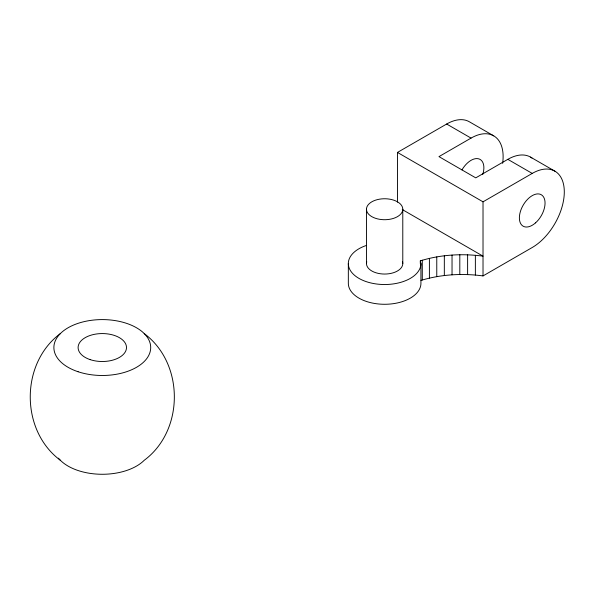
<?xml version="1.0" encoding="UTF-8"?>
<svg xmlns="http://www.w3.org/2000/svg" width="594" height="594" viewBox="0 0 594 594"><rect width="100%" height="100%" fill="white"/><g stroke="black" fill="none" stroke-linecap="round" stroke-linejoin="round"><path stroke-width="0.89" d="M60.38 333.568C20.211 363.387 20.211 430.487 60.38 460.305M397.468 202.16L397.468 152.428L446.658 124.027A45.374 26.195 -60 0 1 469.349 121.777L493.733 135.855M502.635 163.35A45.374 26.195 -60 0 0 471.042 138.105L438.959 156.623L475.749 177.866L507.833 159.341A45.374 26.195 -60 0 1 531.949 158.034M397.468 152.428L483.019 201.826L532.217 173.418A45.374 26.195 -60 0 1 564.3 191.944A45.374 26.195 -60 0 1 532.217 247.512L483.019 275.92C462.332 273.151 440.993 274.361 420.975 280.398M420.314 263.55L420.314 260.855C440.518 254.611 462.11 253.378 483.019 256.155L402.264 209.534M530.516 157.098L554.9 171.176M446.658 124.027L471.042 138.105M507.833 159.341L532.217 173.418M144.208 333.568C184.385 363.387 184.385 430.487 144.208 460.305A48.396 27.94 0 0 1 100.193 474.25A48.396 27.94 0 0 1 58.435 458.145M420.314 260.855L420.931 263.565L420.931 283.323A36.301 20.953 0 0 1 384.63 304.284A36.301 20.953 0 0 1 348.336 283.323L348.336 263.565M483.019 201.826L483.019 275.92M475.371 255.294L475.371 275.052M467.612 254.819L467.612 274.577M459.808 254.744L459.808 274.502M452.034 255.064L452.034 274.822M444.327 255.776L444.327 275.534M436.768 256.875L436.768 276.633M429.403 258.36L429.403 278.118M422.289 260.209L422.289 279.967M402.784 209.229A18.147 10.477 0 0 1 375.557 218.31A18.147 10.477 0 0 1 375.557 200.156A18.147 10.477 0 0 1 402.784 209.229L402.784 263.565M366.483 209.229L366.483 263.565M402.502 261.746A18.147 10.477 0 0 1 384.63 274.049A18.147 10.477 0 0 1 366.758 261.746M461.969 169.914A18.147 10.477 -60 0 1 478.311 158.739A18.147 10.477 -60 0 1 482.766 174.413M420.931 263.565A36.301 20.953 0 0 1 366.483 281.719A36.301 20.953 0 0 1 366.483 245.419M78.096 371.74A48.396 27.94 0 0 0 150.698 347.542A48.396 27.94 0 0 0 78.096 323.336A48.396 27.94 0 0 0 78.096 371.74M90.199 359.637A24.198 13.974 0 0 0 126.492 347.542A24.198 13.974 0 0 0 90.199 335.439A24.198 13.974 0 0 0 90.199 359.637M535.536 222.861A18.147 10.477 -60 0 0 541.29 194.75A18.147 10.477 -60 0 0 519.817 213.788A18.147 10.477 -60 0 0 535.536 222.861"/></g></svg>
